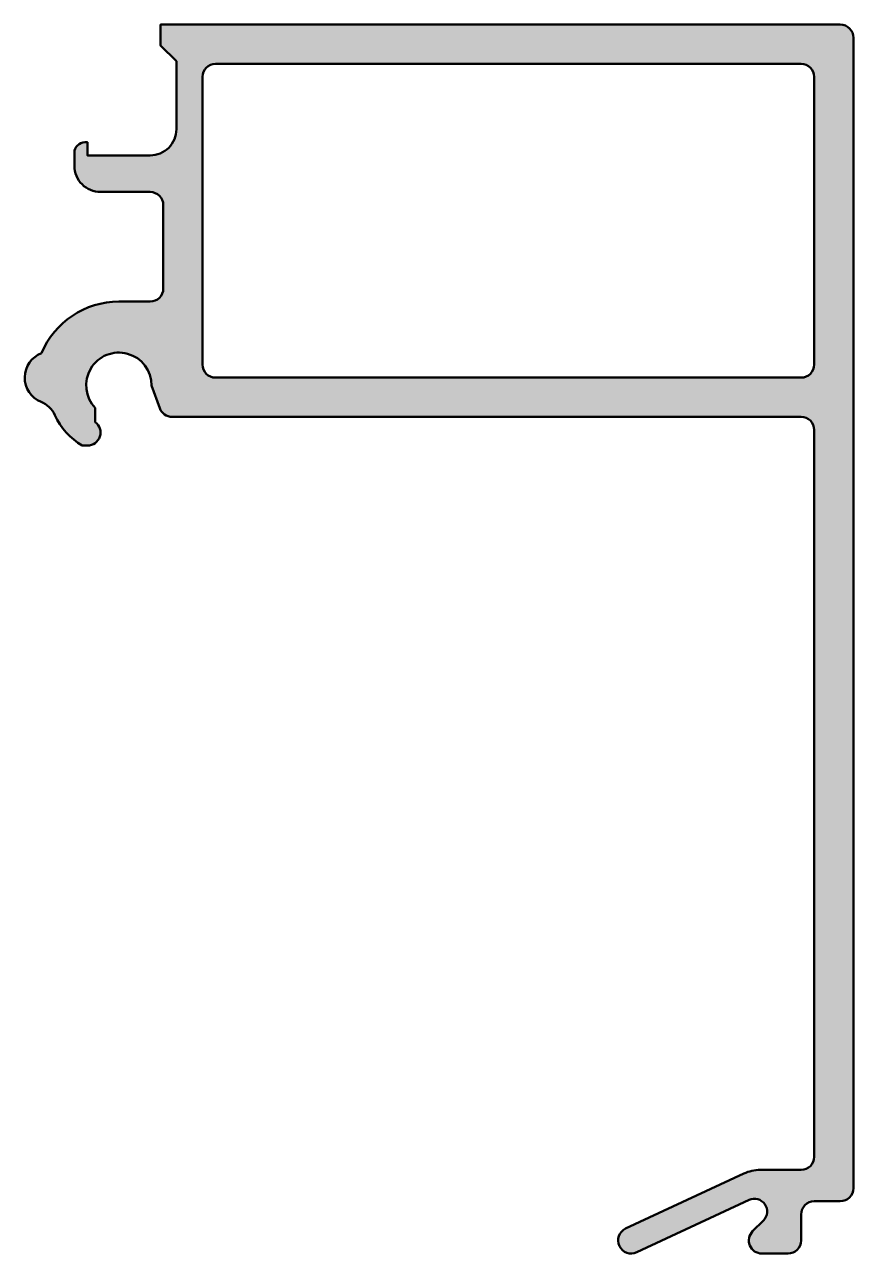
# Model space of a CAD drawing. Extents: x -4.7 to 27, y -47.1 to 0.
import ezdxf

# ---------------------------------------------------------------- set-up
doc = ezdxf.new("R2010")
doc.units = 0
doc.layers.add('0S-Alu contour', color=7, linetype='Continuous', lineweight=50)
doc.layers.add('0S-Alu hatch', color=252, linetype='Continuous', lineweight=25)

# ---------------------------------------------------------------- blocks, each defined once
blk = doc.blocks.new('468700__9E718ED1_6D42_40D4_A351_1BFC97D7529C_')
at = {"layer": '0S-Alu hatch'}
h = blk.add_hatch(color=256, dxfattribs=at)
edge = h.paths.add_edge_path()
edge.add_arc((-2.399432307481913, -4.900518798837349), 0.3999999999999089, 90.00000000000242, 180)
edge.add_line((-2.799432307481822, -4.900518798837349), (-2.79943230748195, -5.40051879883709))
edge.add_arc((-1.799432307481756, -5.400518798837111), 1.000000000000193, 180, 270.0000000000021)
edge.add_line((-1.799432307481721, -6.400518798837303), (0.1005676925178562, -6.400518798837077))
edge.add_ellipse((0.1005676925177936, -6.900518798837494), major_axis=(-0.5000000000004176, 0), ratio=1, start_angle=180, end_angle=269.99999999999284, ccw=False)
edge.add_line((0.6005676925182114, -6.900518798837495), (0.600567692518162, -10.09288254547875))
edge.add_ellipse((0.1005707442760551, -10.09288254547869), major_axis=(-0.499996948242107, 0), ratio=1, start_angle=90.00000000000512, end_angle=180, ccw=False)
edge.add_line((0.1005707442760989, -10.5928794937208), (-1.099429255724004, -10.59287949372125))
edge.add_arc((-1.099429255724148, -13.79287949372091), 3.199999999999663, 89.99999999999741, 157.4396784383159)
edge.add_arc((-3.699429255723932, -13.49999999999975), 0.9999999999998817, 110.8010202519553, 247.8036894202175)
edge.add_ellipse((-4.454991589495536, -15.351789826027), major_axis=(-0.9999999999982268, 0), ratio=1, start_angle=204.918402308757, end_angle=247.8036894201355, ccw=False)
edge.add_arc((-1.099429255724101, -13.79287949371812), 2.700000000002449, 204.9184023088795, 238.7033359050414)
edge.add_line((-2.50199653379255, -16.09999999999968), (-2.299429255723864, -16.09999999999989))
edge.add_arc((-2.299429255723851, -15.5999999999999), 0.4999999999999912, 269.9999999999985, 413.1301023541658)
edge.add_line((-1.999429255723925, -15.19999999999986), (-1.999429255723953, -14.66034707236576))
edge.add_ellipse((-1.099429255723847, -13.79287949372099), major_axis=(-1.250000000000008, 0), ratio=1, start_angle=179.6736182686105, end_angle=43.94551956230231, ccw=False)
edge.add_line((0.1505504634677666, -13.80000000000039), (0.4675722032988715, -14.67101007166274))
edge.add_arc((0.937418513691634, -14.5000000000003), 0.4999999999996853, 199.999999999965, 269.9999999999706)
edge.add_line((0.9374185136913776, -14.99999999999999), (25.00000927463372, -15.00000039124366))
edge.add_ellipse((25.00000927463405, -15.50000039124356), major_axis=(-0.4999999999998952, 0), ratio=1, start_angle=180, end_angle=270.00000000003786, ccw=False)
edge.add_line((25.50000927463395, -15.50000039124356), (25.50000927463393, -43.30000039124366))
edge.add_ellipse((25.00000927463399, -43.30000039124367), major_axis=(-0.4999999999999361, 0), ratio=1, start_angle=90.00000000000159, end_angle=180, ccw=False)
edge.add_line((25.00000927463401, -43.80000039124361), (23.43961916239833, -43.80000039124363))
edge.add_arc((23.43961916239856, -45.30000039124383), 1.500000000000206, 90.00000000000895, 115.0000000000075)
edge.add_line((22.80569176978724, -43.94053871068876), (18.2887001437632, -46.04684649772543))
edge.add_arc((18.50000927463361, -46.50000039124374), 0.5000000000000016, 115.0000000000077, 295.0000000000077)
edge.add_line((18.71131840550402, -46.95315428476203), (23.00730518487434, -44.94990275020923))
edge.add_ellipse((23.21308730238826, -45.39120392533521), major_axis=(-0.4869219722461457, 0), ratio=1, start_angle=134.9999999999865, end_angle=294.99999999998704, ccw=False)
edge.add_line((23.55739313087215, -45.73550975381927), (23.14645588404085, -46.14644700065033))
edge.add_arc((23.5000092746339, -46.50000039124373), 0.4999999999999237, 134.9999999999712, 269.9999999999915)
edge.add_line((23.50000927463382, -47.00000039124366), (24.50000927463386, -47.00000039124367))
edge.add_arc((24.50000927463387, -46.50000039124363), 0.5000000000000427, 269.9999999999984, 360)
edge.add_line((25.00000927463391, -46.50000039124363), (25.00000927463395, -45.50000039124369))
edge.add_ellipse((25.50000927463397, -45.50000039124369), major_axis=(-0.5000000000000214, 0), ratio=1, start_angle=270.00000000000205, end_angle=360, ccw=False)
edge.add_line((25.50000927463396, -45.00000039124367), (26.50000927463395, -45.00000039124367))
edge.add_arc((26.50000927463395, -44.50000039124371), 0.4999999999999645, 270.0000000000004, 360)
edge.add_line((27.00000927463391, -44.50000039124371), (27.00000927463397, -0.5000003912439511))
edge.add_arc((26.50000927463382, -0.5000003912438198), 0.5000000000001457, 0, 89.99999999999959)
edge.add_line((26.50000927463383, -3.912436741e-07), (0.5, -1e-16))
edge.add_line((0.5, -1e-16), (0.5000000000001278, -0.7999999999994999))
edge.add_line((0.5000000000001278, -0.7999999999994999), (1.100000000000221, -1.39999999999921))
edge.add_line((1.100000000000221, -1.39999999999921), (1.10000000000019, -4.000518798837444))
edge.add_ellipse((0.1000000000001189, -4.000518798837147), major_axis=(-1.000000000000071, 0), ratio=1, start_angle=89.99999999999119, end_angle=180, ccw=False)
edge.add_line((0.0999999999999636, -5.000518798837219), (-2.299432307481765, -5.000518798837212))
edge.add_line((-2.299432307481765, -5.000518798837212), (-2.299432307481765, -4.500518798837219))
edge.add_line((-2.299432307481765, -4.500518798837219), (-2.39943230748193, -4.500518798837441))
edge = h.paths.add_edge_path()
edge.add_line((2.600009274633752, -1.500000391243667), (25.00000927463396, -1.500000391243671))
edge.add_ellipse((25.00000927463396, -2.000000391243671), major_axis=(-0.5, 0), ratio=1, start_angle=180, end_angle=270, ccw=False)
edge.add_line((25.50000927463396, -2.000000391243672), (25.50000927463396, -13.0000003912436))
edge.add_ellipse((25.00000927463388, -13.0000003912436), major_axis=(-0.5000000000000693, 0), ratio=1, start_angle=89.99999999999193, end_angle=180, ccw=False)
edge.add_line((25.00000927463381, -13.50000039124367), (2.600009274633976, -13.50000039124344))
edge.add_ellipse((2.60000927463412, -13.00000039124335), major_axis=(-0.5000000000000866, 0), ratio=1, start_angle=0, end_angle=89.99999999998352, ccw=False)
edge.add_line((2.100009274634034, -13.00000039124321), (2.100009274633979, -2.000000391243553))
edge.add_ellipse((2.600009274633865, -2.000000391243553), major_axis=(-0.4999999999998862, 0), ratio=1, start_angle=270.00000000001296, end_angle=360, ccw=False)
at = {"layer": '0S-Alu contour', "color": 7}
for points in [[(26.50000927463383, -3.912436741e-07), (0.5, -1e-16), (0.5000000000001278, -0.7999999999994999), (1.100000000000221, -1.39999999999921), (1.10000000000019, -4.000518798837444)], [(27.00000927463391, -44.50000039124371), (27.00000927463397, -0.5000003912439511)], [(2.600009274633752, -1.500000391243667), (25.00000927463396, -1.500000391243671)], [(2.100009274634034, -13.00000039124321), (2.100009274633979, -2.000000391243553)], [(25.50000927463396, -2.000000391243672), (25.50000927463396, -13.0000003912436)], [(0.0999999999999636, -5.000518798837219), (-2.299432307481765, -5.000518798837212), (-2.299432307481765, -4.500518798837219), (-2.39943230748193, -4.500518798837441)], [(-2.799432307481822, -4.900518798837349), (-2.79943230748195, -5.40051879883709)], [(-1.799432307481721, -6.400518798837303), (0.1005676925178562, -6.400518798837077)], [(0.6005676925182114, -6.900518798837495), (0.600567692518162, -10.09288254547875)], [(0.1005707442760989, -10.5928794937208), (-1.099429255724004, -10.59287949372125)], [(25.00000927463381, -13.50000039124367), (2.600009274633976, -13.50000039124344)], [(0.1505504634677666, -13.80000000000039), (0.4675722032988715, -14.67101007166274)], [(-1.999429255723925, -15.19999999999986), (-1.999429255723953, -14.66034707236576)], [(0.9374185136913776, -14.99999999999999), (25.00000927463372, -15.00000039124366)], [(25.50000927463395, -15.50000039124356), (25.50000927463393, -43.30000039124366)], [(-2.50199653379255, -16.09999999999968), (-2.299429255723864, -16.09999999999989)], [(22.80569176978724, -43.94053871068876), (18.2887001437632, -46.04684649772543)], [(25.00000927463401, -43.80000039124361), (23.43961916239833, -43.80000039124363)], [(18.71131840550402, -46.95315428476203), (23.00730518487434, -44.94990275020923)], [(25.50000927463396, -45.00000039124367), (26.50000927463395, -45.00000039124367)], [(25.00000927463391, -46.50000039124363), (25.00000927463395, -45.50000039124369)], [(23.55739313087215, -45.73550975381927), (23.14645588404085, -46.14644700065033)], [(23.50000927463382, -47.00000039124366), (24.50000927463386, -47.00000039124367)]]:
    blk.add_lwpolyline(points, dxfattribs=at)
for centre, radius, start, end in [((26.50000927463382, -0.5000003912438198), 0.5000000000001457, 0, 89.99999999999959), ((-2.399432307481913, -4.900518798837349), 0.3999999999999089, 90.00000000000242, 180), ((-1.799432307481756, -5.400518798837111), 1.000000000000193, 180, 270.0000000000021), ((-1.099429255724148, -13.79287949372091), 3.199999999999663, 89.99999999999741, 157.4396784383159), ((-3.699429255723932, -13.49999999999975), 0.9999999999998817, 110.8010202519553, 247.8036894202175), ((-1.099429255724101, -13.79287949371812), 2.700000000002449, 204.9184023088795, 238.7033359050414), ((0.937418513691634, -14.5000000000003), 0.4999999999996853, 199.999999999965, 269.9999999999706), ((-2.299429255723851, -15.5999999999999), 0.4999999999999912, 269.9999999999985, 53.13010235416583), ((23.43961916239856, -45.30000039124383), 1.500000000000206, 90.00000000000895, 115.0000000000075), ((26.50000927463395, -44.50000039124371), 0.4999999999999645, 270.0000000000004, 0), ((18.50000927463361, -46.50000039124374), 0.5000000000000016, 115.0000000000077, 295.0000000000077), ((23.5000092746339, -46.50000039124373), 0.4999999999999237, 134.9999999999712, 269.9999999999915), ((24.50000927463387, -46.50000039124363), 0.5000000000000427, 269.9999999999984, 0)]:
    blk.add_arc(centre, radius, start, end, dxfattribs=at)
at = {"layer": '0S-Alu contour', "color": 7, "extrusion": (0, 0, -1)}
for centre, radius, start, end in [((-2.600009274633865, -2.000000391243553), 0.4999999999998862, 0, 89.99999999998703), ((-25.00000927463396, -2.000000391243671), 0.5, 90, 180), ((-0.1000000000001189, -4.000518798837147), 1.000000000000071, 180, 270.0000000000089), ((-0.1005676925177936, -6.900518798837494), 0.5000000000004176, 90.00000000000718, 180), ((-0.1005707442760551, -10.09288254547869), 0.499996948242107, 180, 269.9999999999949), ((1.099429255723847, -13.79287949372099), 1.250000000000008, 316.0544804376978, 180.3263817313895), ((-2.60000927463412, -13.00000039124335), 0.5000000000000866, 270.0000000000165, 0), ((-25.00000927463388, -13.0000003912436), 0.5000000000000693, 180, 270.0000000000081), ((4.454991589495536, -15.351789826027), 0.9999999999982268, 112.1963105798645, 155.081597691243), ((-25.00000927463405, -15.50000039124356), 0.4999999999998952, 89.99999999996214, 180), ((-25.00000927463399, -43.30000039124367), 0.4999999999999361, 180, 269.9999999999984), ((-23.21308730238826, -45.39120392533521), 0.4869219722461457, 65.00000000001293, 225.0000000000136), ((-25.50000927463397, -45.50000039124369), 0.5000000000000214, 0, 89.99999999999797)]:
    blk.add_arc(centre, radius, start, end, dxfattribs=at)
blk = doc.blocks.new('468700__A661DFDE_CCB6_458E_ADB2_FE697EF85EA6_')
at = {"layer": '0S-Alu contour', "color": 7}
blk.add_blockref('468700__9E718ED1_6D42_40D4_A351_1BFC97D7529C_', (0, 0), dxfattribs=at)

msp = doc.modelspace()

# ---------------------------------------------------------------- block references
at = {"layer": '0S-Alu contour', "color": 7}
msp.add_blockref('468700__A661DFDE_CCB6_458E_ADB2_FE697EF85EA6_', (0, 0), dxfattribs=at)

doc.saveas('drawing.dxf')
